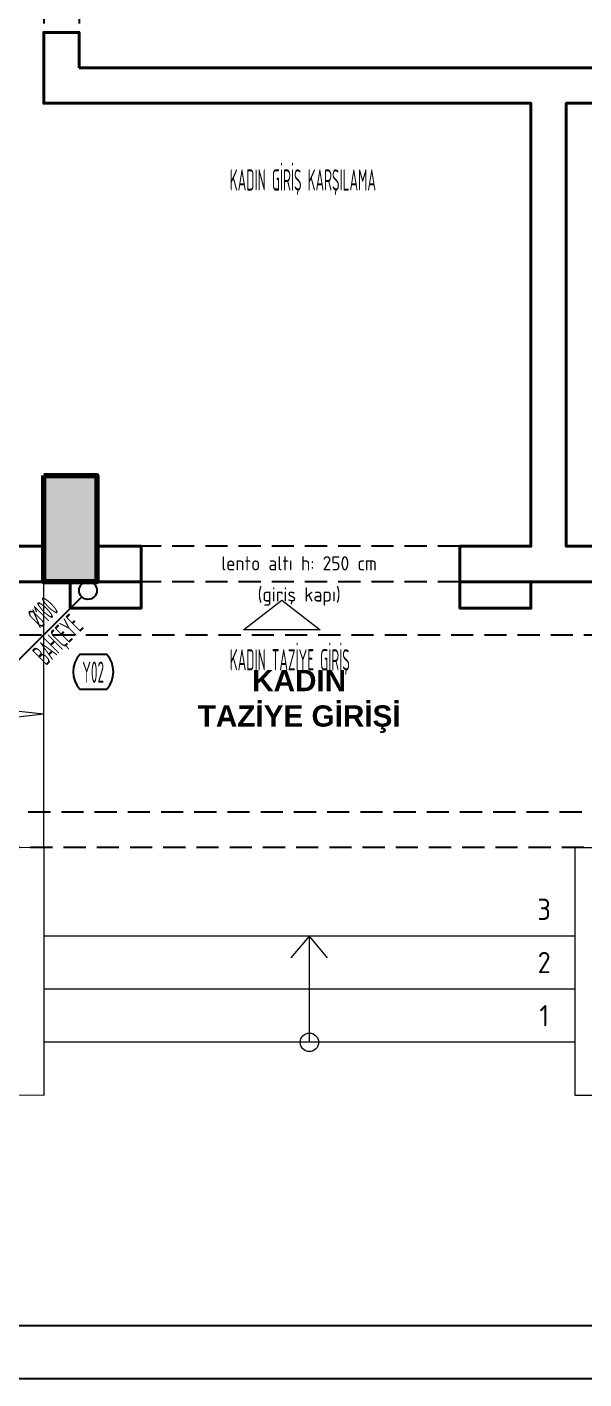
# Model space of a CAD drawing. Header units: centimetres. Extents: x 31 to 22766, y 238 to 3306.
# Drawn here: x 1218 to 1532, y 352 to 1115 of the extents above; entities that cross this region are included whole.
import ezdxf
from ezdxf.xclip import XClip

# ---------------------------------------------------------------- set-up
doc = ezdxf.new("R2010")
doc.units = ezdxf.units.CM
doc.header["$XCLIPFRAME"] = 0
doc.linetypes.add('ACAD_ISO07W100', pattern=[3, 0, -3])
doc.linetypes.add('HIDDEN', pattern=[0.375, 0.25, -0.125])
for name, color, linetype, lineweight in [('00_BORDA_BETONARME', 5, 'Continuous', 70), ('00_BORDA_DUVAR', 8, 'Continuous', 40), ('00_BORDA_SIVA', 5, 'Continuous', 25), ('00_BORDA_TARAMA', 5, 'Continuous', 9), ('GÖRÜNÜŞ', 8, 'Continuous', 5), ('MAHAL ADI', 8, 'Continuous', 0), ('merdiven', 8, 'Continuous', 18), ('YAZI1', 8, 'Continuous', 5), ('ÖLÇÜ', 2, 'Continuous', 18)]:
    doc.layers.add(name, color=color, linetype=linetype, lineweight=lineweight)
for name, color, linetype in [('izdüşüm', 8, 'ACAD_ISO07W100'), ('M-ST-PİSSU', 8, 'Continuous'), ('M-ST-YAĞMUR SUYU', 6, 'RAINWATER')]:
    doc.layers.add(name, color=color, linetype=linetype)
doc.styles.add('SANSSERIF', font='geniso.shx')
doc.styles.get("Standard").update_dxf_attribs({"font": 'GENISO.shx'})
doc.styles.add('style1', font='GENISO.shx', dxfattribs={"height": 80})
doc.styles.add('YAZI', font='geniso.shx')
doc.linetypes.add('RAINWATER', pattern='A,6,-0.4,[") )",Standard,S=1,R=0,X=-0.1,Y=-0.5],-1.1', length=7.5)

# ---------------------------------------------------------------- blocks, each defined once
blk = doc.blocks.new('BETONARME PLANI')
at = {"layer": '00_BORDA_TARAMA'}
h = blk.add_hatch(dxfattribs=at)
h.set_pattern_fill('ANSI36', color=256)
h.set_pattern_definition([(45, (25862.2684, -18283.2323), (1.68379802, 6.1739261), [7.9375, -1.5875, 0, -1.5875])])
h.paths.add_polyline_path([(37985.64, 1232.62), (37985.64, 1202.62), (37925.64, 1202.62), (37925.64, 1232.62)])
h.paths.add_polyline_path([(37955.64, 902.62), (37985.64, 902.62), (37985.64, 842.62), (37955.64, 842.62)])
h.paths.add_polyline_path([(37985.64, 1792.62), (37985.64, 1762.62), (37925.64, 1762.62), (37925.64, 1792.62)])
h.paths.add_polyline_path([(37090.64, 842.62), (37130.64, 842.62), (37130.64, 882.62), (37090.64, 882.62)])
h.paths.add_polyline_path([(37985.64, 352.62), (37985.64, 322.62), (37925.64, 322.62), (37925.64, 352.62)])
h.paths.add_polyline_path([(37090.64, 1272.62), (37130.64, 1272.62), (37130.64, 1312.62), (37090.64, 1312.62)])
h.paths.add_polyline_path([(37555.64, 1302.62), (37585.64, 1302.62), (37585.64, 1202.62), (37555.64, 1202.62)])
h.paths.add_polyline_path([(37100.64, 382.62), (37130.64, 382.62), (37130.64, 322.62), (37100.64, 322.62)])
h.paths.add_polyline_path([(37130.64, 1752.62), (37130.64, 1792.62), (37100.64, 1792.62), (37100.64, 1752.62)])
h.paths.add_polyline_path([(37585.64, 352.62), (37585.64, 322.62), (37525.64, 322.62), (37525.64, 352.62)])
h.paths.add_polyline_path([(37585.64, 842.62), (37560.64, 842.62), (37560.64, 992.62), (37585.64, 992.62)])
h.paths.add_polyline_path([(36035.64, 382.62), (36065.64, 382.62), (36065.64, 322.62), (36035.64, 322.62)])
h.paths.add_polyline_path([(36645.64, 1792.62), (36675.64, 1792.62), (36675.64, 1732.62), (36645.64, 1732.62)])
h.paths.add_polyline_path([(35505.64, 382.62), (35535.64, 382.62), (35535.64, 322.62), (35505.64, 322.62)])
h.paths.add_polyline_path([(36065.64, 1792.62), (36065.64, 1767.62), (35915.64, 1767.62), (35915.64, 1792.62)])
h.paths.add_polyline_path([(37585.64, 1792.62), (37585.64, 1762.62), (37525.64, 1762.62), (37525.64, 1792.62)])
h.paths.add_polyline_path([(36645.64, 382.62), (36675.64, 382.62), (36675.64, 322.62), (36645.64, 322.62)])
h.paths.add_polyline_path([(36645.64, 902.62), (36675.64, 902.62), (36675.64, 842.62), (36645.64, 842.62)])
h.paths.add_polyline_path([(36065.64, 1297.62), (36065.64, 1272.62), (35915.64, 1272.62), (35915.64, 1297.62)])
h.paths.add_polyline_path([(35565.64, 1302.62), (35565.64, 1272.62), (35505.64, 1272.62), (35505.64, 1302.62)])
h.paths.add_polyline_path([(36035.64, 902.62), (36065.64, 902.62), (36065.64, 842.62), (36035.64, 842.62)])
h.paths.add_polyline_path([(35505.64, 902.62), (35535.64, 902.62), (35535.64, 842.62), (35505.64, 842.62)])
h.paths.add_polyline_path([(34925.64, 352.62), (34925.64, 322.62), (34865.64, 322.62), (34865.64, 352.62)])
h.paths.add_polyline_path([(34865.64, 992.62), (34890.64, 992.62), (34890.64, 842.62), (34865.64, 842.62)])
h.paths.add_polyline_path([(34925.64, 1792.62), (34925.64, 1762.62), (34865.64, 1762.62), (34865.64, 1792.62)])
h.paths.add_polyline_path([(34925.64, 1302.62), (34925.64, 1272.62), (34865.64, 1272.62), (34865.64, 1302.62)])
h.paths.add_polyline_path([(36645.64, 1332.62), (36675.64, 1332.62), (36675.64, 1272.62), (36645.64, 1272.62)])
h.paths.add_polyline_path([(35505.64, 1762.62), (35505.64, 1792.62), (35565.64, 1792.62), (35565.64, 1762.62)])
at = {"layer": '00_BORDA_BETONARME', "lineweight": 70, "ltscale": 3}
blk.add_lwpolyline([(35505.64, 382.62), (35535.64, 382.62), (35535.64, 322.62), (35505.64, 322.62)], close=True, dxfattribs=at)
blk = doc.blocks.new('DUVAR PLANI')
at = {"layer": '00_BORDA_DUVAR', "lineweight": 40, "extrusion": (1.81127e-16, 0, -1)}
for points in [[(-36035.64, 5322.62), (-35740.64, 5322.62), (-35740.64, 5342.62), (-35780.64, 5342.62), (-35780.64, 5592.62), (-35505.64, 5592.62), (-35505.64, 5632.62), (-35525.64, 5632.62), (-35525.64, 5612.62)], [(-35525.64, 5612.62), (-35935.64, 5612.62), (-35935.64, 5592.62), (-35800.64, 5592.62), (-35800.64, 5342.62), (-36035.64, 5342.62)]]:
    blk.add_lwpolyline(points, dxfattribs=at)
at = {"layer": '00_BORDA_DUVAR', "lineweight": 40}
for points in [[(35505.64, 5322.62), (35415.64, 5322.62), (35415.64, 5342.62), (35505.64, 5342.62)], [(35535.64, 5342.62), (35560.64, 5342.62), (35560.64, 5322.62), (35535.64, 5322.62)]]:
    blk.add_lwpolyline(points, dxfattribs=at)
at = {"layer": '00_BORDA_DUVAR', "color": 4, "lineweight": 40}
for points in [[(35560.64, 5322.62), (35560.64, 5307.62), (35520.64, 5307.62), (35520.64, 5322.62)], [(35780.64, 5322.62), (35780.64, 5307.62), (35740.64, 5307.62), (35740.64, 5322.62)]]:
    blk.add_lwpolyline(points, dxfattribs=at)
at = {"layer": '00_BORDA_SIVA', "color": 251, "linetype": 'HIDDEN', "ltscale": 50}
for p, q in [((35505.64, 5762.62), (35505.64, 5632.62)), ((35525.64, 5762.62), (35525.64, 5632.62)), ((35740.64, 5342.62), (35560.64, 5342.62)), ((35740.64, 5322.62), (35560.64, 5322.62))]:
    blk.add_line(p, q, dxfattribs=at)
blk.add_blockref('BETONARME PLANI', (0, 5000))
blk = doc.blocks.new('G$CCD2FF134')
at = {"layer": 'M-ST-PİSSU', "color": 6, "linetype": 'Continuous', "ltscale": 5}
blk.add_circle((-2455, -1475), 5, dxfattribs=at)
at = {"layer": 'M-ST-YAĞMUR SUYU', "ltscale": 5}
blk.add_line((-2458.54, -1478.54), (-2497.63, -1517.63), dxfattribs=at)
at = {"layer": 'M-ST-YAĞMUR SUYU', "ltscale": 5, "elevation": -58.4}
blk.add_lwpolyline([(-2444.32, -1530.73, 0.369965), (-2444.32, -1511.03), (-2459.68, -1511.03, 0.369965), (-2459.68, -1530.73)], format="xyb", close=True, dxfattribs=at)
at = {"layer": 'ÖLÇÜ', "ltscale": 3}
blk.add_lwpolyline([(-2367.13, -1497.11), (-2345.53, -1480.52), (-2323.93, -1497.11)], close=True, dxfattribs=at)
at = {"layer": 'M-ST-YAĞMUR SUYU', "color": 7, "ltscale": 10, "width": 0.5}
for s, p in [('Ø100', (-2481.44, -1496.77)), ('BAHÇEYE', (-2478.6, -1517.67))]:
    blk.add_text(s, height=12, rotation=45, dxfattribs=at).set_placement(p)
at = {"layer": 'M-ST-YAĞMUR SUYU', "color": 7, "ltscale": 5, "style": 'SANSSERIF', "width": 0.5}
blk.add_text('Y02', height=12, dxfattribs=at).set_placement((-2458.18, -1527.07, -58.4))
at = {"layer": 'MAHAL ADI', "color": 1, "lineweight": -3, "style": 'YAZI', "width": 0.5}
for s, p in [('KADIN GİRİŞ KARŞILAMA', (-2374.95, -1249.26, -58.4)), ('KADIN TAZİYE GİRİŞ', (-2374.95, -1520.11, -58.4))]:
    blk.add_text(s, height=12, dxfattribs=at).set_placement(p)

msp = doc.modelspace()

# ---------------------------------------------------------------- linework, layer by layer
for points in [[(207.03, 2602.03), (4087.03, 2602.03), (4087.03, 352.03), (207.03, 352.03)], [(237.03, 2572.03), (4057.03, 2572.03), (4057.03, 382.03), (237.03, 382.03)]]:
    msp.add_lwpolyline(points, close=True)
at = {"layer": 'GÖRÜNÜŞ', "ltscale": 3}
for p, q in [((1227.03, 727.16), (564.53, 802.16)), ((1227.03, 652.16), (1227.03, 802.16)), ((1227.03, 727.16), (564.53, 652.16))]:
    msp.add_line(p, q, dxfattribs=at)
for points in [[(1227.03, 512.03), (564.53, 512.16), (564.53, 652.16), (1227.03, 652.03)], [(2097.03, 512.03), (1527.03, 512.03), (1527.03, 652.03), (2097.03, 652.03)]]:
    msp.add_lwpolyline(points, close=True, dxfattribs=at)
at = {"layer": 'izdüşüm', "color": 251, "linetype": 'HIDDEN', "ltscale": 50}
for points in [[(437.03, 2422.03), (3857.03, 2422.03), (3857.03, 652.03), (437.03, 652.03)], [(457.03, 2402.03), (3837.03, 2402.03), (3837.03, 672.03), (457.03, 672.03)], [(557.03, 772.03), (3737.03, 772.03), (3737.03, 2302.03), (557.03, 2302.03)]]:
    msp.add_lwpolyline(points, close=True, dxfattribs=at)
at = {"layer": 'merdiven', "ltscale": 3}
for p, q in [((1527.03, 602.03), (1227.03, 602.03)), ((1366.82, 589.66), (1377.03, 602.03)), ((1377.03, 542.03), (1377.03, 602.03)), ((1387.23, 589.66), (1377.03, 602.03)), ((1527.03, 572.03), (1227.03, 572.03)), ((1527.03, 542.03), (1227.03, 542.03))]:
    msp.add_line(p, q, dxfattribs=at)
msp.add_circle((1377.03, 542.03), 5.21, dxfattribs=at)

# ---------------------------------------------------------------- block references
ref = msp.add_blockref('G$CCD2FF134', (3707.03, 2272.03))
XClip(ref).set_block_clipping_path([(-3470.0000000001, -1889.9999999982), (349.9999999999, 300.0000000019)])
msp.add_blockref('DUVAR PLANI', (-34278.61, -4520.59))

# ---------------------------------------------------------------- texts
at = {"layer": 'YAZI1', "attachment_point": 1, "style": 'style1'}
for s, insert, char_height, width in [('\\pxsm1,qc;lento altı h: 250 cm', (805.38, 816.4), 8, 1131.5727), ('\\pxsm1,qc;(giriş kapı)', (1316.6, 798.83), 8, 109.2793), ('\\pxsm1,qc;{\\fArial|b1|i0|c162|p34;KADIN\\PTAZİYE GİRİŞİ}', (805.45, 752.23), 12, 1131.5727), ('\\pxsm1,qc;3', (943.78, 623.08), 12, 1131.5727), ('\\pxsm1,qc;2', (943.78, 593.08), 12, 1131.5727), ('\\pxsm1,qc;1', (943.78, 563.08), 12, 1131.5727)]:
    msp.add_mtext(s, dxfattribs=dict(at, insert=insert, char_height=char_height, width=width))

doc.saveas('drawing.dxf')
